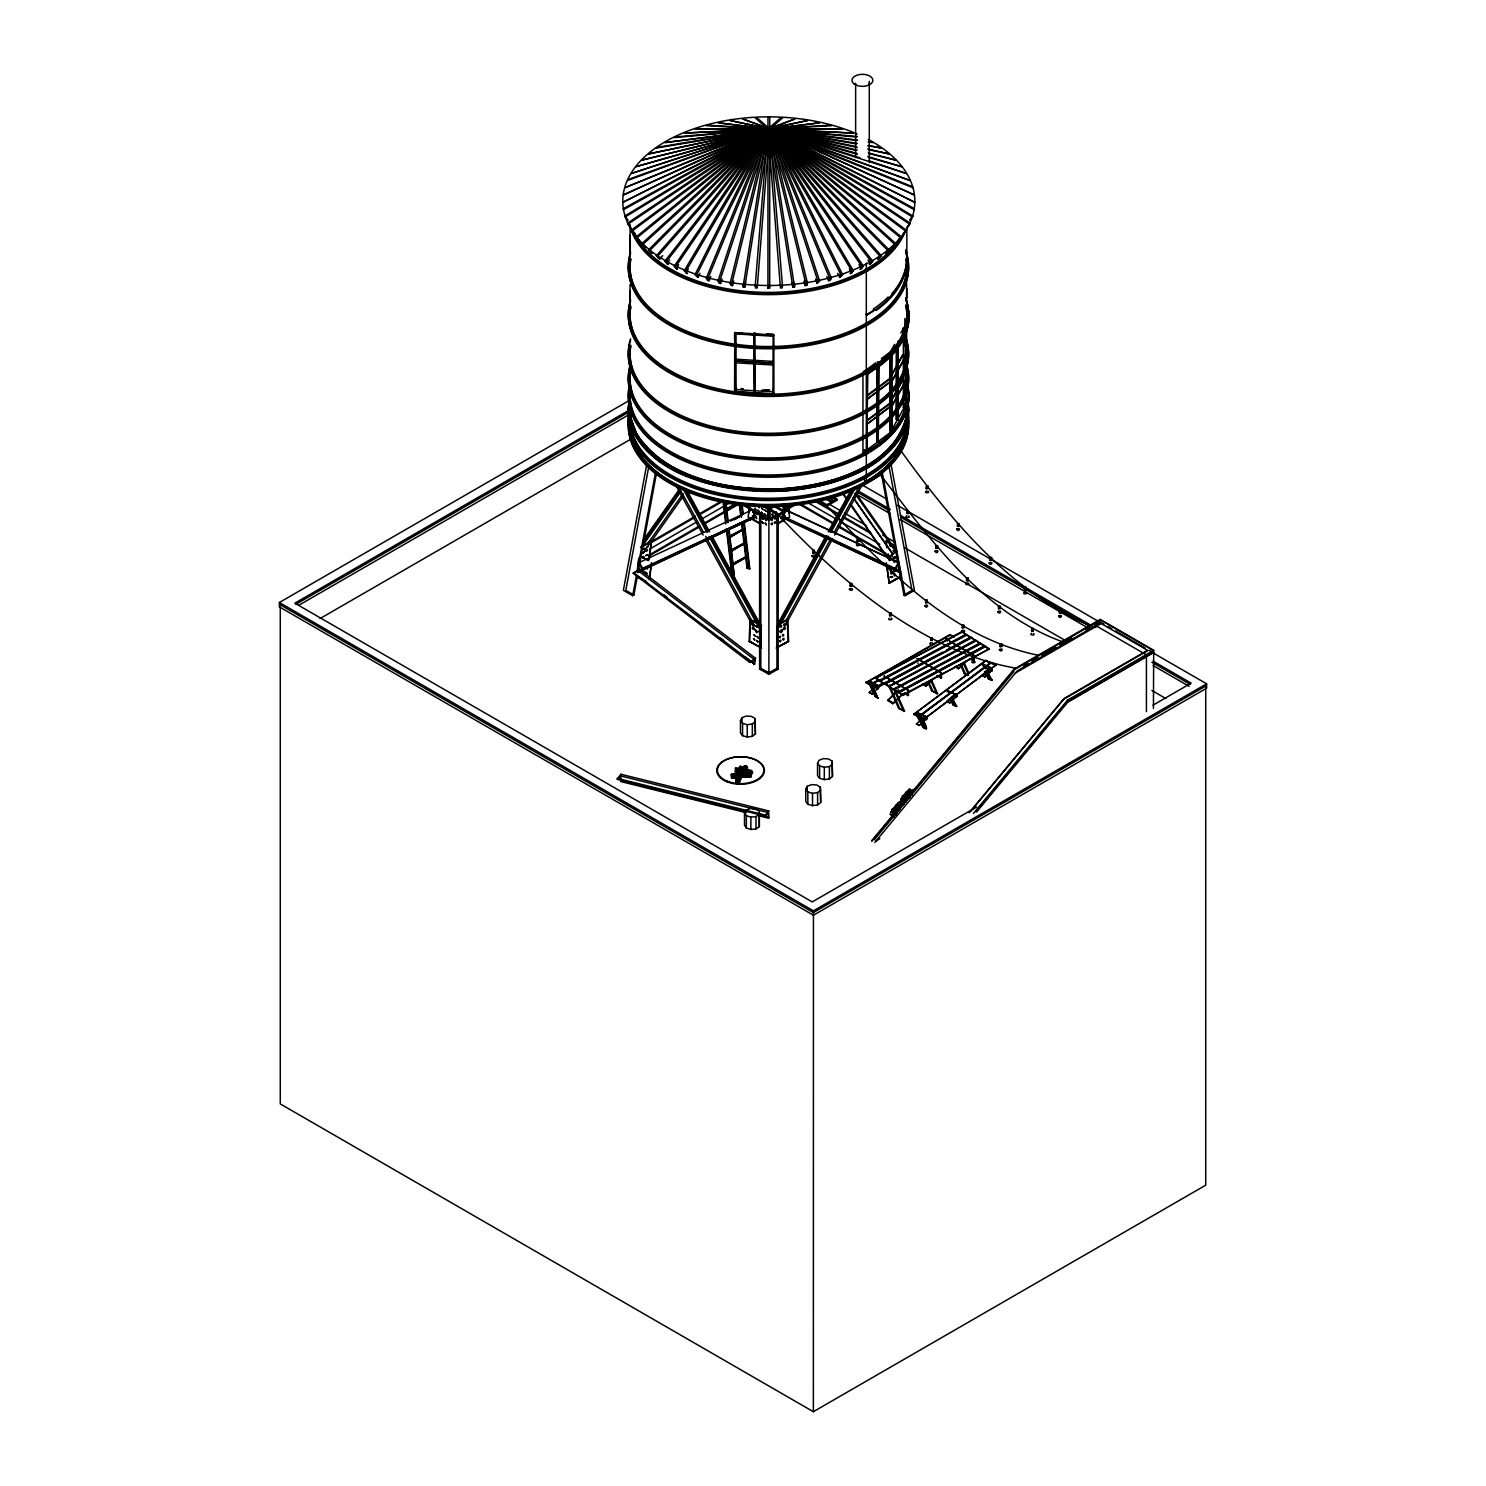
<?xml version="1.0" encoding="UTF-8"?>
<svg xmlns="http://www.w3.org/2000/svg" width="1486" height="1486" viewBox="0 0 1486 1486"><rect width="100%" height="100%" fill="white"/><g stroke="black" fill="none" stroke-linecap="round" stroke-linejoin="round"><path stroke-width="1.5" d="M760.498 515.345L759.922 523.834L760.498 513.283M778.181 516.014L778.162 668.979L768.894 674.347L759.606 668.979L760.813 668.273L760.813 515.308M767.705 509.234L770.082 509.234L770.082 519.524L768.894 520.063L767.705 519.524L767.705 509.234L773.686 505.779M767.946 288.284L767.965 117.543L769.729 117.543L769.692 288.284L767.946 288.284L767.946 286.185L769.692 286.185M768.894 674.347L768.894 509.772L774.875 506.317M776.714 648.305L776.732 625.866L787.784 619.476L788.639 641.413L776.138 648.045M760.813 512.986L759.606 513.692L759.606 668.979L768.894 672.935L776.955 668.291L776.955 515.308M788.75 512.856L788.23 506.986L789.66 517.017L777.865 523.834L777.289 515.345M777.865 523.834L777.289 513.302M866.319 372.057L867.545 372.763L866.932 451.205L867.545 371.5L866.319 370.794M630.027 256.669L630.175 225.055M750.727 773.296L751.154 776.695L731.558 778.014L731.353 774.28L746.474 772.943M761.631 648.045L749.148 641.413L750.003 619.476L759.773 624.547M750.56 619.216L749.706 641.153A528.459 270.935 5 0 0 758.547 646.373M826.829 276.47L828.594 280.743L830.191 280.315L831.343 278.068L769.618 128.799L742.61 118.899L769.711 128.929L819.603 280.928L817.003 283.454L817.95 281.281L768.002 129.189L755.241 117.896L756.987 117.803L769.729 128.966L782.435 285.832L782.193 287.912L780.429 288.005L767.946 129.059L819.622 122.799L664.948 142.582L768.225 129.356L769.525 132.57L769.729 129.059L782.453 117.896L780.707 117.821L767.965 128.966L695.039 274.631L697.937 277.436L699.98 273.331M903.339 332.753L903.358 327.7L905.234 327.737L905.215 407.666L903.339 407.628L903.358 336.783M905.234 327.737L903.339 328.202M903.339 407.628L905.215 407.666M812.712 552.922L814.272 552.941L812.712 552.922L812.749 550.377L814.309 550.396L814.272 552.941M812.749 550.377L814.309 550.396M850.159 586.097L851.719 586.134L850.159 586.097L850.196 583.552L851.757 583.589L851.719 586.134M850.196 583.552L851.757 583.589M857.255 539.084L858.834 539.102L857.255 539.084L857.218 541.628L858.834 540.755L857.218 541.628M890.616 571.107L892.12 572.036L890.616 571.107C893.495 576.568 889.482 569.751 892.12 573.67L890.56 573.652M889.612 613.124L891.173 613.161L889.612 613.124L889.575 615.668L891.136 615.706L891.173 613.161M889.575 615.668L891.173 614.795M906.831 513.413L908.392 513.45L906.831 513.413L906.869 510.868L908.429 510.905L908.392 513.45M906.869 510.868L908.429 510.905M926.335 486.145L927.896 486.182L926.335 486.145L926.298 488.708L927.896 487.835L926.298 488.708M925.648 600.288L927.208 600.325L925.648 600.288L925.611 602.852L927.208 601.96L925.611 602.852M930.663 640.355L932.224 640.392L930.663 640.355L930.7 637.81L932.279 637.828L932.224 640.392M930.7 637.81L932.279 637.828M935.976 545.789L937.536 545.826L935.976 545.789L935.939 548.353L937.536 547.48L935.939 548.353M957.467 526.248L959.027 526.267L957.467 526.248L957.504 523.704L959.083 523.722L959.027 526.267M957.504 523.704L959.083 523.722M962.315 627.854L963.931 626.962L962.315 627.854L962.371 625.29L963.931 625.327L963.875 627.872M962.371 625.29L963.931 625.327M966.532 580.599L968.092 580.617L966.532 580.599L966.569 578.035L968.148 578.073L968.092 580.617M966.569 578.035L968.148 578.073M972.68 658.762L974.24 658.8L972.68 658.762L972.736 656.218L974.296 656.236L974.24 658.8M972.736 656.218L974.296 656.236M989.973 560.111L991.533 560.129L989.973 560.111L990.01 557.547L991.571 557.584L991.533 560.129M990.01 557.547L991.571 557.584M998.592 608.796L998.629 606.251L1000.189 606.269L1000.189 607.923L998.592 608.796L998.629 606.251M1000.152 608.814L1000.189 606.269M1000.245 644.144L1001.805 644.181L1000.245 644.144L1000.208 646.689L1001.805 645.816L1000.208 646.689M1024.486 589.868L1026.102 588.995L1024.486 589.868L1024.541 587.323L1026.102 587.341L1026.046 589.886M1024.541 587.323L1026.102 587.341M1031.674 629.302L1033.29 628.429L1033.253 630.974L1031.674 630.937L1031.674 629.302L1033.29 628.429M1031.674 630.937L1031.73 628.392M1059.481 613.161L1061.041 613.198L1059.481 613.161L1059.518 610.616L1061.078 610.635L1061.041 613.198M1059.518 610.616L1061.078 610.635M735.533 769.469L735.217 771.94L750.616 774.559L752.566 772.479L751.544 770.51L735.421 768.243L735.533 769.469L750.727 772.126L751.544 770.51M750.876 772.906L751.154 776.695L731.651 777.252L731.353 774.28M741.848 767.24L742.851 769.414L746.046 770.25L747.699 767.983L746.362 765.996L741.848 767.24L744.672 768.188L746.362 765.996L743.446 766.479L745.693 767.129M894.609 809.238L897.005 805.858M896.652 810.762L895.742 810.353M901.185 806.657L896.968 804.632L895.259 806.006L895.519 807.975L898.863 804.502M900.609 805.858L903.005 802.477M911.345 793.654L907.129 791.629L905.42 793.004L905.68 794.973L909.023 791.499M722.085 279.052L720.636 283.454L718.983 283.102L718.035 280.928L768.002 128.836L795.066 118.899L769.711 129.096L757.21 288.005L755.464 287.912L755.222 285.832L767.946 128.966L807.492 120.533L768.002 128.873L706.296 278.068L707.466 280.315L709.045 280.743L710.81 276.47M759.922 523.834L748.127 517.017L749.557 506.967L749.037 512.856M628.299 410.489L629.061 400.886M641.413 440.971A138.421 79.91 0 0 1 636.547 433.485L630.77 417.492L630.398 405.102M630.584 404.303L630.77 418.736L636.547 434.729A138.421 79.91 0 0 0 641.413 442.234M906.813 407.183A138.421 79.91 0 0 1 906.85 409.244C907.073 436.81 884.634 457.688 861.861 469.465M908.578 409.226C902.949 468.22 832.16 487.445 782.918 490.974C726.988 492.869 636.528 478.845 628.299 409.226M769.395 132.588L769.711 129.096L768.002 128.836L767.166 132.124L768.764 128.52L622.783 202.356L768.838 129.505L914.893 202.375L768.838 128.502L623.247 208.69L623.414 209.712L768.912 129.505L910.138 180.53L768.615 128.52L631.271 230.219L634.466 234.305L631.271 230.219M769.451 131.065L769.692 128.966L730.202 120.533L769.674 128.836L770.528 132.124L768.838 128.502L914.41 195.019L768.596 128.52L627.519 223.197L630.64 227.432L627.519 223.197M803.963 281.114L805.059 285.591L806.768 285.331L807.474 283.194L769.674 128.873L707.912 125.214L706.314 125.641L768.039 129.226L769.172 132.607L769.692 129.152L767.965 128.873L730.165 283.176L730.889 285.331L732.579 285.591L733.675 281.114M649.178 579.206L651.202 564.68M649.735 578.946L651.5 562.618M648.602 560.556L651.5 540.811L649.475 558.773M805.059 285.591L805.784 283.454L767.965 129.152L718.072 122.799L769.674 128.836L770.417 132.198L768.912 128.502L914.41 208.709L914.261 209.73L768.764 129.523L624.844 187.719L768.986 128.502L770.788 131.139L769.061 128.52L627.984 179.546L627.519 180.512L769.209 128.539L906.386 230.237L903.191 234.324L906.386 230.237M633.24 573.355L638.051 570.587L754.516 659.673L749.706 662.44L633.24 573.355L639.036 569.194L755.501 658.279L754.591 664.205L633.37 572.463M749.706 662.44L755.501 658.279M753.736 664.706L754.516 659.673M894.331 816.891L890.337 814.365L890.95 811.858L896.095 814.124M904.491 803.889L900.497 801.363L901.11 798.855L906.256 801.121M745.545 282.581L744.802 287.114L743.074 286.928L767.965 128.929L769.711 129.096L769.729 132.514L768.281 129.393L656.385 148.043L657.518 147.263L769.414 128.613L881.272 255.685L878.04 259.121L881.272 255.685M743.074 286.928L743.799 282.414M744.802 287.114L769.692 129.096L719.688 281.281L720.636 283.454M773.277 361.432L772.924 365.017L735.811 362.807L736.164 360.857L773.277 363.086L773.277 361.432L736.164 359.222L735.811 361.154L772.924 363.383M754.999 332.66L754.814 391.45L754.126 332.604M742.851 769.414L745.136 768.986L744.839 766.033M646.893 463.651L623.377 590.351L632.683 595.7L633.89 594.994L637.253 576.902M648.472 468.164L625.81 590.351L633.89 594.994M632.683 595.7L636.454 575.342M637.29 570.81L655.753 471.266M637.513 571.98C637.773 545.603 644.107 560.816 646.651 559.052M638.516 570.122L656.552 472.827M740.381 766.237L737.576 780.819L739.174 783.233C748.442 763.191 735.96 759.197 735.849 782.453L739.174 783.233M897.563 811.337L894.238 809.238L894.368 807.604L892.306 808.997L892.102 811.003L896.374 813.492M904.528 794.601L903.915 797.852L902.262 798.001L902.466 795.994L904.528 794.601L909.451 797.852M781.859 513.506L780.8 514.713L780.652 513.246M783.624 511.778L784.497 512.707M785.37 515.716L784.311 516.905L784.162 515.438M771.513 510.46L771.81 511.574L772.887 510.367M903.952 799.784L904.863 797.685M913.426 791.444L913.166 789.475L911.475 791.128M769.209 131.028L769.692 128.929L695.058 129.078L769.637 128.799L770.305 132.273M792.837 287.114L767.965 129.096L769.711 128.929L794.564 286.928L792.837 287.114L792.112 282.581M872.728 261.127L869.533 264.415L872.728 261.127L769.451 128.65L684.34 133.071L768.132 129.301L768.819 132.626L769.637 129.226L831.361 125.66L829.782 125.233L768.039 128.799L767.278 132.198L768.671 128.502L624.844 215.99L627.854 220.392L627.538 219.389M737.818 783.494L741.217 768.819L742.573 768.541L738.486 782.639L742.833 767.928M736.554 783.326L739.062 772.72M735.849 782.453L739.879 766.144M892.863 813.492L892.176 811.988L895.501 814.087M903.042 800.49L902.355 798.985L905.661 801.084M732.579 285.591L731.874 283.436L769.674 129.133L769.042 132.626L768.076 129.263L674.291 137.585L675.628 136.935L769.507 128.688L863.385 266.143L860.264 269.245L863.385 266.143M737.855 781.673L741.551 766.943L737.576 780.819L736.239 781.004M906.85 409.226A138.347 79.873 0 0 1 906.107 417.492C891.563 469.149 829.671 484.975 782.732 488.708C730.982 490.454 667.14 480.628 636.547 433.466M907.426 398.805A140.111 80.894 0 0 1 907.835 417.585C902.522 443.478 879.861 461.199 857.125 471.842L867.545 466.437L867.545 467.7L858.239 472.622L836.451 481.241A140.167 80.931 0 0 1 712.741 484.77A140.111 80.894 0 0 1 700.5 481.223L678.656 472.622L660.843 462.332A140.167 80.931 0 0 1 645.853 449.775A140.111 80.894 0 0 1 634.968 435.045M768.689 132.626L769.599 129.263L842.636 129.096L768.076 128.762L767.389 132.291L768.522 128.52L636.082 237.036L636.825 237.946L769.209 129.468L855.825 150.457M750.226 773.816L735.459 770.937L750.616 774.559L750.727 772.126L735.421 768.243L751.229 770.788M903.209 804.353L899.922 802.273L897.915 802.737L896.912 804.873L900.535 806.879M913.37 791.351L909.172 789.215L907.073 791.871L912.534 794.861M905.847 797.592L906.85 795.456M909.803 220.411L912.831 216.009L768.986 128.52L766.274 131.92L769.339 128.595L901.575 237.054L900.832 237.964L768.466 129.468L636.101 166.673L769.209 128.539L895.761 243.593L892.492 247.345L895.761 243.593M768.671 129.523L768.986 128.502L623.247 195.019L768.764 129.505L912.515 217.012M902.058 800.657L901.63 803.127L903.469 802.57M767.055 131.362L768.002 129.189L768.466 132.607L769.562 129.301L853.335 133.09L768.132 128.725L674.272 266.124L677.375 269.245L674.272 266.124M918.218 663.035L917.791 663.239M768.968 131.028L769.674 128.873L767.946 129.059M909.618 791.741L910.082 789.27M709.045 280.743L707.893 278.495L769.618 129.226L768.058 128.762L767.519 132.347L769.284 129.449L768.466 128.539L766.832 131.251L768.689 128.52L912.515 186.734L912.831 187.719L768.986 129.523L625.142 216.993M736.684 388.793L734.567 391.58L735.83 388.663M734.567 392.304L734.79 332.641A138.439 79.965 0 0 0 773.853 335L773.89 394.644L734.567 392.304L736.462 387.939M857.329 143.473L768.281 128.632L766.813 131.548L768.281 128.632L857.738 140.111M910.138 223.197L907.036 227.451L910.138 223.197L769.061 128.52L631.29 173.49L769.135 128.52L888.981 249.815L885.712 253.419L886.715 252.583M766.832 131.66L768.336 128.595L856.382 146.612M894.182 562.6L893.773 561.151M697.937 277.436L696.562 275.133L769.581 129.263L856.53 136.991M740.474 720.599L741.96 717.701L746.306 716.029L751.489 716.382L755.092 718.555L755.408 733.898L752.325 736.332L747.254 737.037L742.573 735.7L740.474 732.932L740.474 720.599L742.573 723.348L747.254 724.704L752.325 723.979L755.408 721.564M817.541 763.191L819.009 760.293L823.355 758.622L828.538 758.956L832.141 761.148L832.476 776.491L829.374 778.924L824.303 779.63L819.622 778.293L817.541 775.525L817.541 763.191L819.622 765.94L824.303 767.278L829.374 766.572L832.476 764.157M805.765 789.196L807.232 786.298L811.579 784.627L816.761 784.961L820.365 787.153L820.699 802.496L817.597 804.929L812.526 805.635L807.845 804.298L805.765 801.53L805.765 789.196L807.845 791.945L812.526 793.301L817.597 792.577L820.699 790.162M828.594 280.743L831.343 278.068M908.8 796.607L905.476 794.49L904.807 795.79L908.67 798.075M896.002 568.804L899.197 562.822L786.261 510.255L783.048 516.255L896.002 568.804L900.535 571.46L899.977 572.519L782.063 516.905L781.172 518.725L785.444 509.791M781.673 516.831L900.535 571.46M894.628 569.398L898.398 562.34L899.197 562.822M758.436 505.927L759.346 507.729L759.216 506.002M778.07 623.47L825.975 535.944M828.204 531.858L851.589 489.117M778.627 623.879L826.532 536.353M829.875 530.242L852.165 489.526M777.68 627.631L827.813 536.037M830.042 531.951L854.543 487.167M828.705 536.446L777.457 630.083L781.227 632.776L832.476 539.158M830.934 532.378L855.434 487.594M785.332 621.78L831.008 538.322M834.352 532.211L858.852 487.427M834.705 535.071L862.549 484.195M894.591 344.325L890.43 351.866L881.272 358.683M900.832 332.994L903.971 327.347M902.708 354.745L889.52 378.633L867.49 395.053M902.708 355.47L889.52 379.339L867.49 395.759M906.163 355.043L892.64 379.562L866.542 399.734L892.64 380.286L906.163 355.767L905.606 333.105M902.708 379.543L889.52 403.412L867.527 419.814M902.708 380.267L889.52 404.136L867.527 420.538M906.163 379.84L892.64 404.359L866.598 424.494L892.64 405.084L906.163 380.546L905.606 357.142M644.274 246.453L645.165 247.345L641.896 243.574L768.392 128.558L769.284 129.449L767.556 132.365L767.983 128.929L769.637 129.226M684.322 270.638L687.349 273.591L684.322 270.638L768.095 128.706L857.478 136.545M685.77 271.232L769.544 129.301L856.679 140.538M685.9 273.015L688.259 269.022M837.658 273.331L839.72 277.455L842.618 274.65L769.581 128.762M842.618 274.65L839.72 277.455M866.617 314.995L866.821 314.791A2.582 1.505 -61.4 0 0 867.397 314.53A3.232 1.876 -61.7 0 1 866.858 314.865L866.821 314.883A2.359 1.375 -61.3 0 0 867.397 314.549M898.138 340.907L898.138 420.036L896.374 419.684L896.374 349.581M896.374 419.684L896.671 349.117M744.505 812.823L746.251 809.981L750.746 808.458L755.891 808.96L759.29 811.245L759.327 826.606L756.002 828.928L750.876 829.467L746.343 827.981L744.505 825.157L744.505 812.823L746.343 815.647L746.343 827.981M853.317 270.656L850.308 273.61L853.317 270.656L769.544 128.725L648.695 153.912L769.339 128.595L770.862 131.437L769.135 128.52L770.12 132.365L769.692 128.873L766.386 131.808L769.061 128.52M894.702 810.687L894.293 813.696M907.426 794.806L905.717 796.199M675.61 266.774L769.507 129.338L856.177 143.863M676.037 268.594L678.638 264.768M642.584 541.257L678.47 490.51M643.159 541.647L680.365 489.043M642.584 544.025L679.808 491.42M642.063 546.476L680.607 491.977M647.116 544.433L683.003 493.705M643.178 552.922L683.04 496.547M766.925 131.047L768.764 128.52L771.494 132.031L768.318 128.595L648.676 249.815L651.945 253.4L648.676 249.815M889.873 352.814L891.934 352.776L891.581 379.487L889.873 379.06L889.873 352.814L891.934 352.776M889.873 379.06L890.207 352.349M889.873 430.884L890.207 404.118L889.873 430.884L891.934 430.847L891.934 404.545L889.873 403.858L890.207 379.32L891.934 379.747L891.934 403.82L891.934 379.747M889.873 403.858L890.207 379.32M891.581 431.311L891.934 404.545M664.929 261.127L668.106 264.397L664.929 261.127L768.206 128.65L771.271 131.79L768.671 128.502L766.089 132.18L769.395 128.632L770.807 131.752L768.262 128.613L656.366 255.666L659.617 259.103L662.682 255.629M768.912 128.52L766.163 132.05L768.262 129.412L887.959 250.651L888.981 249.815M666.174 261.852L769.451 129.356L768.151 128.688L766.999 131.957L768.225 128.65L857.162 150.105M666.861 263.672L669.703 260.05M910.119 219.408L912.831 216.009M899.086 240.045L898.343 240.973L901.575 237.054M880.158 256.465L768.262 129.412L641.915 160.135L769.284 128.558L770.844 131.641L769.284 128.558L766.553 131.678L769.507 128.688L770.751 131.845M894.888 244.466L768.392 129.449L769.284 128.558L766.887 131.455L769.562 128.706L770.695 131.938M769.209 128.558L766.702 131.567L768.058 129.263L862.029 266.793M871.669 840.705L1014.158 669.109L1100.197 619.439L1153.693 650.329L1153.433 708.395M871.929 841.206L1014.399 669.61L1100.439 619.941L1153.433 650.534M874.362 839.646L1013.898 671.598M874.771 842.488L1017.241 670.892L1100.216 622.987L1147.526 650.311L1064.552 698.216L970.544 811.43M969.243 812.731L1063.344 699.404L1147.712 650.682M973.404 813.418L1067.654 699.999M975.838 811.858L1066.892 702.191L1152.932 652.521L1149.012 650.255M976.581 811.913L1067.654 702.246L1153.693 652.558M892.194 577.348C885.396 576.865 896.838 575.844 891.024 577.441M659.617 259.103L657.499 256.446L769.395 129.393L771.494 132.05L768.838 128.502M617.266 779.351L620.405 775.878L768.225 812.545L765.086 816.018L617.266 779.351L620.907 774.243L768.726 810.929L768.559 818.192L759.606 815.963M620.907 774.243L620.739 781.525L746.176 812.638M765.086 816.018L768.726 810.929M898.491 806.359L901.018 805.505M649.679 250.632L769.339 129.412L857.385 147.448M887.811 299.132L892.603 294.005A138.421 79.891 -0.2 0 0 906.144 250.447A138.402 79.297 -0.9 0 1 891.804 293.782M902.002 694.872L892.789 703.695L887.699 700.5L897.86 690.358M887.699 700.5L893.588 694.984M895.296 693.293L898.677 689.913M892.789 703.695L902.856 693.646M922.379 684.024L925.778 686.142L932.484 679.455M925.778 686.142L928.267 684.043M929.939 682.371L934.973 677.337M954.996 666.675L958.377 668.793L966.773 660.416M958.377 668.793L965.919 661.66M869.217 692.495L872.338 693.851L869.217 692.495L875.031 686.941M875.514 686.291L876.833 685.157L878.579 687.702L871.929 694.073M983.825 673.585L981.782 675.517L984.846 676.892L986.202 675.666M990.233 671.858L991.236 670.91M916.472 724.016L924.942 716.066L926.911 718.462L919.518 725.391L916.472 724.016L919.518 725.391M949.573 698.81L946.526 701.689L949.944 702.804L946.879 701.429M949.925 698.55L950.947 697.584M951.616 696.878L952.619 695.931M953.64 694.965L955.015 693.739L956.984 696.135L949.591 703.064M984.178 673.325L985.199 672.378M985.85 671.672L986.871 670.706M987.224 670.446L988.246 669.48M988.896 668.793L990.27 667.567L992.239 669.963L984.846 676.892M856.753 544.155C854.84 547.517 863.05 544.73 857.979 543.876M889.111 618.213C886.919 620.981 894.776 619.681 891.006 617.99M735.217 771.94L736.963 771.253M874.715 461.7L889.464 449.274L895.464 442.234A138.421 79.91 0 0 0 906.126 418.736A138.347 79.873 0 0 0 906.85 410.489A138.421 79.91 0 0 0 906.664 406.365M875.774 362.788L862.957 372.336L862.957 452.877L890.43 432.407L903.971 407.87L903.86 403.375M913.649 714.432L985.794 660.23L990.698 663.072L985.794 660.88L913.649 714.432L918.552 716.642L991.236 662.663L996.14 664.874L923.976 719.075L919.072 716.233M985.59 668.403L983.769 665.078L985.237 668.663M917.103 714.153C918.998 711.144 932.539 734.363 923.178 727.453L917.141 716.308M949.424 692.922L948.514 691.25L949.071 693.182M990.698 662.422L918.552 716.642M919.072 716.865L991.236 662.663M924.942 716.066L926.911 718.462M955.015 693.739L956.984 696.135M990.27 667.567L992.239 669.963M996.14 664.874L923.976 719.075M913.649 713.8L926.354 719.558L926.707 716.772L916.862 712.351M956.427 694.705L946.563 690.284L956.427 694.705L956.427 697.25L956.78 694.445M987.744 669.294L991.682 671.059L992.035 668.273L982.19 663.852M926.354 719.558L926.707 716.772M991.682 671.059L992.035 668.273M953.232 705.126L956.65 706.24L953.232 705.126L950.223 699.553M923.178 727.453L926.577 728.549M988.487 678.953L991.905 680.049L988.487 678.953L984.475 671.523M631.884 231.166L769.135 129.486L857.459 154.284M877.279 361.785L878.765 362.454L878.226 441.936L876.74 441.286L876.74 366.708M876.74 441.286L877.279 366.318M878.226 441.936L878.765 362.454M850.568 504.999L887.551 557.77L851.144 504.608M857.069 494.819L896.69 551.362L892.677 554.204L853.057 497.68M886.715 547.758L886.325 540.774L895.519 546.086M746.343 815.647L750.876 817.133L756.002 816.576L759.327 814.254M887.551 557.77L892.919 554.055L853.28 497.513M896.69 551.362L895.872 551.919L854.933 493.501M874.715 309.831L868.456 313.88L874.715 309.887L871.632 311.911M892.102 811.003L893.755 810.854M627.984 224.163L769.061 129.486L767.092 132.068L768.132 128.725L771.383 131.92L768.596 128.52M870.573 464.431L890.987 448.493A140.167 80.931 0 0 0 901.983 433.782A140.111 80.894 0 0 0 905.606 425.813A140.167 80.931 0 0 0 907.835 417.585M867.991 373.673L878.653 366.076A139.108 80.318 0 0 0 908.986 314.4L907.742 304.927L908.986 315.125A139.108 80.318 0 0 1 878.653 366.782L867.991 373.673L864.109 371.686M864.109 450.481L867.991 452.468L878.653 444.871A139.108 80.318 0 0 0 908.986 393.196M867.991 452.468L878.653 445.577A139.108 80.318 0 0 0 908.986 393.92L907.742 383.741L903.599 383.908M641.413 440.971C659.041 463.483 686.458 475.539 713.466 482.579A138.421 79.91 0 0 0 740.084 487.464A138.439 79.928 0 0 0 754.145 488.708A138.477 79.947 0 0 0 768.448 489.135A138.421 79.91 0 0 0 796.793 487.464A138.477 79.947 0 0 0 823.411 482.579C850.438 475.539 877.855 463.483 895.464 440.971A138.421 79.91 0 0 0 906.126 417.492M869.793 313.082L868.456 313.862M871.855 463.836L866.319 466.994L867.545 467.7L876.034 462.332L890.987 449.756A140.167 80.931 0 0 0 901.983 435.045A140.111 80.894 0 0 0 905.606 427.058A140.167 80.931 0 0 0 907.835 418.848A140.111 80.894 0 0 0 907.426 400.068M638.609 562.804L639.407 562.321L643.178 569.379L756.207 516.812L756.615 518.725L752.343 509.772L638.609 562.804L641.803 568.785L754.739 516.236L752.343 509.772M756.114 516.831L637.828 572.5L637.271 571.441L641.803 568.785M637.828 572.5L643.178 569.379M637.271 571.441L754.739 516.236M1152.412 652.521L1206.632 683.82L1206.632 688.204L813.436 915.209L279.368 606.882L279.368 602.499L628.429 400.979M629.655 409.876L294.841 603.186L812.248 901.909L976.655 806.991M295.937 604.245L629.488 411.678M298.835 605.248L629.655 414.26M320.047 618.566L631.494 438.76M640.447 547.182L651.5 540.811M641.005 547.572L695.392 516.162M699.386 513.84L721.397 501.135M651.388 542.557L695.392 517.147M699.386 514.825L723.403 500.968M650.181 548.798L697.045 521.735M700.203 519.914L730.202 502.584M736.815 504.274L725.354 510.255L736.072 503.197M725.261 509.438L736.722 503.457M643.104 558.049L643.81 556.303L642.676 557.974M725.354 510.255L736.164 504.014M648.193 555.504L698.197 526.62M704.197 523.165L736.202 504.683M649.048 555.987L699.052 527.121M705.051 523.648L739.062 504.014M730.518 521.084L741.978 515.122L734.214 519.821M734.771 519.283L741.978 515.122M728.567 536.91L743.632 528.849L729.31 537.988L728.567 536.91L743.632 528.849M728.66 537.709L743.724 529.648M775.729 511.853L775.32 513.766L776.212 511.964M785.147 509.345L788.806 507.228M767.705 519.524L778.181 513.692M785.592 509.196L793.543 504.608M783.178 505.351L783.178 511.723L768.894 520.063L741.068 503.995M796.719 503.995L784.274 511.091L776.305 506.503M784.664 506.28L788.639 508.565L788.639 509.828L778.813 515.493L762.894 506.299M730.22 550.637L745.285 542.576L730.963 551.715L730.22 550.637L745.285 542.576M777.289 523.574L787.134 517.908M730.313 551.436L745.378 543.393M819.009 500.188L826.978 504.776L831.343 502.268L831.343 498.014M826.457 498.181L832.42 501.636L836.804 499.11L836.804 500.355L826.978 506.039L817.021 500.299M877.706 475.483L880.622 473.811L880.622 475.056C931.202 540.625 984.531 615.204 1066.205 643.048M880.622 475.056L870.796 480.74L870.796 479.476M731.874 564.364L746.938 556.303L732.617 565.442L731.874 564.364L746.938 556.303M731.966 565.182L747.031 557.12M741.774 524.614L747.012 568.079L749.836 568.729L744.337 522.979M747.012 568.079L749.836 568.729M777.995 624.547L787.784 619.476M891.266 559.182L897.358 556.247L901.148 576.494L889.222 583.385L886.306 562.637M890.003 560.501L897.358 556.247M778.125 646.893L788.639 641.413M881.254 472.845L903.915 595.032L911.995 590.369L888.907 465.935M903.915 595.032L905.141 595.719L914.429 590.369L890.931 463.669M1023.91 665.821L1027.903 663.499M1031.897 661.196L1037.915 657.722M1041.909 655.419L1055.914 647.339M1059.908 645.017L1071.926 638.088M1085.932 630.008L1089.925 627.686M1095.925 624.231L1099.937 621.91L1103.857 624.176M1015.495 673.009L1101.535 623.321M1067.394 700.222L1153.693 650.329M876.053 840.927L879.842 838.736M1153.08 705.126L1191.159 683.133L1153.062 661.14M813.362 1411.7L1205.722 1185.178L1205.722 686.049L813.362 912.571L280.278 604.802L280.278 1103.931L813.362 1411.7L813.436 910.825L1206.632 683.82M880.325 679.585L870.332 685.232L865.985 682.668L949.925 634.541L954.272 637.104M865.985 682.668L949.925 635.191L952.823 636.881M869.644 683.393L869.644 680.848L878.375 685.993L878.375 688.538L870.982 684.656M870.982 682.185L877.78 697.993L870.982 682.185L869.7 682.668M865.985 682.037L870.332 684.6L878.319 680.068M885.136 682.408C877.483 691.807 860.45 685.678 880.789 679.864M876.833 685.157L878.579 687.702M875.143 687.424L883.13 682.91M869.236 681.071L878.375 685.993M868.827 682.91L875.068 696.395L878.189 697.77M743.762 768.689L744.672 768.188L741.774 768.281L744.857 769.822M946.656 650.627L970.767 637.16L966.569 634.522L879.675 680.867L875.477 678.229L961.906 631.606L966.123 634.875L961.906 631.606M875.477 678.229L961.906 632.237M875.477 677.579L879.675 680.216L966.123 634.243M942.626 652.763L884.337 683.783L880.121 681.145L966.569 635.172L970.767 637.81M884.337 683.133L942.626 652.131M946.656 649.995L970.767 637.16M975.875 640.355L980.091 643.642L975.875 640.355L889 686.699L884.783 684.062L971.231 637.438L975.429 640.726L971.231 637.438M884.783 684.062L971.231 638.088M884.783 683.411L889 686.049L975.429 640.076M898.306 692.532L894.108 689.263L898.306 692.532L984.754 645.908L980.537 643.271L893.662 689.615L889.445 686.346L975.875 641.005M893.662 688.984L980.091 642.992M894.108 689.894L980.537 643.921L984.754 646.559M898.306 691.9L984.754 645.908M898.751 692.179L985.199 646.187L989.397 648.825L902.968 695.448L898.751 692.179L902.968 695.448M898.751 692.81L985.199 646.837L989.397 649.475M908.485 690.414L884.151 676.13L908.485 690.414L908.485 695.355L903.748 693.33M941.474 672.879L917.141 658.577L941.474 672.879L941.474 677.802L936.719 675.796M974.092 655.53L949.758 641.228L974.092 655.53L974.092 660.453M902.968 694.816L989.397 648.825M898.64 708.302L904.547 711.07L898.64 708.302L888.572 685.64M931.611 690.767L937.536 693.516L931.611 690.767L928.267 683.207M960.885 665.858L964.228 673.418L968.445 675.108M852.128 474.145L858.239 471.359C813.251 492.516 760.721 495.191 712.778 483.489A140.204 80.95 0 0 1 700.445 479.978L689.04 475.891L707.262 482.17L726.45 486.646M750.003 619.476L761.612 625.606M749.148 641.413L759.643 646.893M846.871 476.337L853.168 473.681M926.391 491.03C922.49 493.352 931.685 493.278 927.728 491.012M906.924 515.735C903.209 517.462 911.029 518.707 908.838 515.958M966.643 582.902C962.724 585.243 971.937 585.168 967.962 582.902M1024.597 592.19C1020.696 594.511 1029.891 594.437 1025.916 592.171M930.775 642.676C926.855 645.017 936.069 644.943 932.093 642.676M962.426 630.157C958.526 632.497 967.72 632.423 963.745 630.157M1031.786 633.259C1028.071 634.986 1035.891 636.231 1033.699 633.482M972.791 661.084C968.891 663.425 978.085 663.35 974.11 661.084M739.731 488.43C776.045 492.535 813.641 489.173 847.856 475.891L823.411 483.823A138.421 79.91 0 0 1 768.448 490.417A138.477 79.947 0 0 1 740.084 488.708A138.421 79.91 0 0 1 713.466 483.842L700.445 479.978M982.432 665.654L983.769 665.078M947.176 691.826L948.514 691.25M917.456 713.893L918.459 713.577M945.709 639.667L946.991 639.184L947.381 641.153M954.959 646.094L956.594 645.667M954.142 646.54L955.777 646.094M922.342 663.443L923.995 663.016M921.524 663.889L923.159 663.443M888.535 681.424L891.006 680.551M817.95 281.281L819.603 280.928M805.784 283.454L807.474 283.194M850.921 588.345C845.905 589.255 854.116 591.967 852.165 588.642M793.32 284.996L795.047 284.829M748.721 773.091L731.539 774.633L751.024 774.299L731.576 775.822M735.7 776.862L750.801 775.525M742.071 774.986L746.381 774.633M731.558 778.014L750.95 776.435M751.192 776.063L731.651 777.252L731.744 778.293M780.67 285.906L782.435 285.832M903.599 384.633L907.742 383.741M772.999 336.226L734.567 333.848L735.421 391.71M772.701 389.462L773.89 393.939L734.567 391.58M773.853 334.982L734.79 332.641M761.891 390.131A131.548 75.972 0 0 0 764.231 390.186L769.841 390.168M773.853 394.143L734.79 391.802M998.592 607.142L1000.152 607.18M998.629 607.885L1000.189 607.923M1031.73 630.045L1033.123 630.231M755.222 285.832L756.968 285.906M766.609 333.737L773.147 334.127L772.999 393.957M734.567 333.143L773.89 335.502M773.147 391.858L736.034 389.629L736.034 334.22M742.591 284.81L744.319 284.996M868.158 142.006L872.746 142.6L871.502 141.876M730.165 283.176L731.874 283.436M741.328 771.94L752.232 773.686M868.753 145.368L881.291 148.061L867.601 145.777M748.145 771.736L752.566 772.479M736.202 771.866L751.6 774.485M745.136 768.986L747.105 769.339M1039.476 655.512C951.393 638.088 885.897 568.878 826.978 506.039L826.978 504.776M867.657 148.934L888.981 153.912L868.678 149.752M896.671 419.201L898.436 419.554M718.035 280.928L719.688 281.281M868.27 152.798L895.779 160.154L869.143 153.69M890.207 378.596L891.934 379.023M889.873 379.784L891.581 380.212M890.207 403.393L891.934 403.82M889.873 404.582L891.581 405.009M890.207 430.42L891.934 430.847M617.21 778.348L765.03 815.015M621.297 780.893L744.486 811.449M757.934 814.792L769.116 817.579M706.296 278.068L707.893 278.495M856.716 153.374L768.466 128.558L766.813 131.344L768.466 128.558L860.041 157.887M867.75 156.476L901.593 166.692L868.493 157.386M741.217 768.819L739.192 767.798M868.753 160.674L906.386 173.509L769.135 129.486M695.039 274.631L696.562 275.133M744.04 769.544L746.046 770.25M701.281 480.368L683.709 473.681M695.522 478.418L678.656 471.359L684.767 474.145M745.34 766.182L747.458 766.999M765.179 516.069L759.606 513.692L768.894 519.06M991.236 663.313L996.14 665.505M981.837 664.112L991.682 668.533M984.159 667.27L992.035 670.799M982.135 675.257L985.199 676.632M916.509 712.611L926.354 717.032M918.831 715.769L926.707 719.298M877.279 440.878L878.765 441.546M901.148 576.494L888.647 583.125A528.459 270.916 -5 0 0 900.609 576.252L896.801 555.987M787.543 510.757L898.398 562.34M787.023 519.951L899.977 572.519M907.983 797.982L904.398 796.236L907.723 798.335M894.238 809.238L897.823 811.003M673.864 468.944L679.771 471.842C657.091 461.124 634.318 443.478 629.061 417.585A140.167 80.931 0 0 0 634.838 433.782M864.109 370.961L867.991 372.967M864.109 449.756L867.991 451.763M903.154 798.372L906.646 800.192M892.993 811.375L896.485 813.195M911.159 794.026L907.073 791.871L911.345 793.728M900.999 807.028L896.912 804.873L901.185 806.749M901.5 798.688L905.048 800.564M891.34 811.69L894.888 813.566M909.228 796.867L905.68 794.973L909.042 797.146M899.067 809.87L895.519 807.975L898.863 810.149M669.35 466.437L675.034 469.465M866.319 268.985L867.545 270.954L866.319 270.248M866.319 323.112L867.545 325.081L866.319 324.375M866.319 409.876L867.545 410.582M866.319 411.139L867.545 411.845M866.319 434.544L867.545 435.249M866.319 435.807L867.545 436.512M866.319 451.651L867.545 453.546L866.319 452.84M866.319 465.731L867.545 466.437M866.319 474.851L867.545 476.802L866.319 476.096M864.183 479.811L867.545 483.024L866.319 482.3L866.319 263.059M1107.794 626.442L1111.714 628.708M1115.633 630.974L1145.074 647.989M863.31 485.606L887.402 499.519M897.433 505.314L1098.21 621.222M1094.458 624.863L1146.43 654.88L1146.43 711.608M858.258 490.937L890.355 509.457M900.367 515.252L1090.891 625.253M856.53 491.717L888.684 510.274M900.739 517.239L1089.61 626.275M1151.891 662.236L1190.063 684.284M856.252 494.151L890.355 513.84M900.367 519.617L1086.879 627.296M1153.062 665.524L1189.172 686.365M832.829 496.807L836.804 499.11M830.823 496.918L836.804 500.355M825.38 498.813L831.343 502.268M828.408 503.717L840.463 510.682M844.475 513.004L866.579 525.765M882.647 535.053L894.702 542M904.751 547.814L1065.499 640.615M1151.891 690.488L1165.953 698.606M816.687 501.265L838.68 513.952M842.673 516.255L870.685 532.415M885.749 541.183L894.962 546.495M814.681 501.098L838.68 514.936M842.673 517.239L870.685 533.4M893.606 551.715L894.238 550.935L892.975 550.786M807.882 502.714L835.875 518.874M839.869 521.177L879.861 544.247M799.877 503.661L833.869 523.276M837.881 525.58L885.86 553.275M799.022 504.144L833.014 523.759M839.014 527.233L891.006 557.231M784.664 507.525L788.639 509.828M773.222 505.983L783.178 511.723M764.101 505.779L778.813 514.249L778.813 515.493C834.073 573.8 896.912 628.764 973.349 656.831A282.359 192.214 48.8 0 0 1016.034 668.217M744.245 504.608L770.082 519.524M750.653 517.89L760.498 523.574M640.447 556.228L647.803 560.482M643.197 579.651L636.658 576.475L646.596 582.215M776.955 668.291L778.162 668.979L768.894 672.935L760.813 668.273M279.368 602.499L813.436 910.825M783.048 516.255L787.58 518.893M906.423 794.843L910.379 797.165M909.172 789.215L912.534 791.202M900.497 801.363L903.915 803.369M899.011 802.217L902.374 804.205M890.337 814.365L893.755 816.371M949.145 639.909L945.245 638.088L948.737 640.132M871.39 684.414L878.375 688.538M870.796 685.51L875.143 688.074M875.068 696.395L877.78 697.993M894.646 808.793L898.51 811.077M910.101 790.311L913.463 792.317M903.302 805.319L899.922 802.273M904.658 794.936L908.15 797.128M894.498 807.938L897.99 810.13M969.336 658.428L973.256 660.899M955.814 666.23L959.213 668.366M964.228 673.418L967.627 675.536M937.555 675.35L941.474 677.802M923.196 683.579L926.595 685.715M904.565 692.885L908.485 695.355M880.121 681.145L884.337 683.783M889.445 686.978L893.662 689.615M888.517 700.055L893.606 703.25M902.466 795.994L907.575 799.189M902.262 798.001L906.534 800.49M892.306 808.997L897.395 812.192M898.64 809.61L895.315 807.511L898.919 810.297M907.463 790.533L912.367 793.691M901.11 798.855L906.126 802.068M897.303 803.536L900.572 805.653M890.95 811.858L895.947 815.071M905.197 794.063L910.212 797.332M895.018 807.084L898.38 809.238M906.088 791.964L911.141 795.233M895.928 804.966L899.29 807.139M902.113 797.128L907.073 800.378M891.953 810.13L896.912 813.381M666.304 464.431L647.413 449.274L636.547 434.729M894.368 807.604L897.637 809.777M905.42 793.004L910.342 796.273M895.259 806.006L900.182 809.276M909.692 224.182L768.596 129.505L770.268 132.291M908.039 792.038L911.457 794.341M897.878 805.04L901.296 807.344M656.366 255.666L657.499 256.446M905.773 231.184L768.522 129.486L770.38 132.217M663.61 594.623L667.251 597.391M720.023 637.754L723.663 640.54M745.489 657.239L754.591 664.205M905.476 794.49L909.079 797.295M641.896 243.574L642.769 244.466L769.265 129.449L767.835 132.495L767.965 128.966L768.689 131.009M641.413 442.234L654.397 455.775L670.576 466.994L660.843 461.069A140.167 80.931 0 0 1 645.853 448.512A140.111 80.894 0 0 1 634.968 433.782M636.082 237.036L639.314 240.955L638.571 240.045M768.392 129.449L769.989 132.421L769.711 128.929L769.878 132.477L768.336 129.412L871.483 261.852M867.954 260.05L870.777 263.691M900.906 450.76C945.022 511.927 994.431 572.407 1060.298 611.117A282.359 160.005 60.8 0 0 1095.832 627.463M843.212 493.296L847.169 498.943M842.636 493.705L846.611 499.352M859.001 264.787L861.62 268.594M894.943 558.049L894.813 556.748L895.984 557.882M893.067 559.312L892.046 558.513L891.953 559.479M771.123 131.678L769.544 129.301L768.002 132.533L767.965 129.003L768.652 132.626M851.887 271.232L768.095 129.301L769.339 132.588M849.379 269.022L851.738 273.034M784.961 511.333L784.274 506.856M687.331 491.142L709.602 531.858M712.946 537.969L759.717 623.47M686.755 491.55L707.912 530.223M711.255 536.335L759.142 623.879M684.377 489.191L707.763 531.951M711.107 538.062L760.108 627.631M683.486 489.618L706.872 532.378M709.101 536.446L760.33 630.083L756.56 632.776L705.33 539.139M678.935 487.408L703.454 532.211M705.664 536.279L754.684 625.847M675.257 484.176L703.101 535.071M987.391 671.728L991.905 680.049M986.128 670.335L991.552 680.309M985.831 673.121L988.84 678.675M952.136 697.9L956.65 706.24M951.783 698.179L956.297 706.5M950.576 699.293L953.585 704.866M918.107 713.837L926.224 728.809M917.494 716.048L923.512 727.174M750.189 518.893L750.764 519.951M841.095 275.151L768.058 129.263L829.745 278.514M753.625 515.438L753.476 516.905L752.418 515.698M869.236 682.668L875.477 696.172M964.135 662.607L968.649 672.786M963.299 663.053L967.832 673.214M961.702 665.431L965.064 672.972M931.518 679.956L937.536 693.516M930.7 680.402L936.719 693.962M929.084 682.78L932.446 690.321M895.519 690.73L904.547 711.07M894.702 691.157L903.729 711.497M889.39 685.213L899.457 707.875M815.573 279.052L817.003 283.454M769.562 128.706L770.621 132.031M805.672 280.854L806.768 285.331M906.534 383.778L906.646 385.004M768.429 131.028L767.965 128.929L768.188 131.065M882.052 471.285L905.141 595.719M793.84 282.414L794.564 286.928M888.256 553.944L889.222 560.538M887.681 554.352L888.331 558.736M886.603 564.699L889.222 583.385M742.127 504.683L743.223 513.822M741.625 504.961L742.721 514.119M743.836 523.258L749.334 569.027M739.805 503.735L741.458 517.462M742.276 524.317L747.514 567.801M739.304 504.014L740.678 515.456M725.837 501.841L728.307 522.44M729.143 529.295L734.418 577.645L728.642 529.592M725.335 502.138L727.806 522.719M723.515 500.912L725.985 521.493M727.081 530.651L732.598 576.401M723.013 501.191L725.762 524.075M726.32 528.644L732.096 576.698M832.476 776.491L832.141 761.148M820.699 802.496L820.365 787.153M755.408 733.898L755.092 718.555M904.435 384.335L904.918 388.905M905.42 393.474L906.386 402.613M907.835 400.886L908.578 410.489M906.479 406.365L906.85 410.489M904.863 318.45L904.863 325.341M768.225 812.545L768.559 818.192M787.208 619.235L788.063 641.153A528.459 270.824 -5 0 1 779.054 646.299M906.831 253.995L906.85 229.383M866.319 314.846L866.319 313.843M759.327 826.606L759.29 813.306M866.319 314.419L866.319 314.252M761.055 625.866L761.073 648.305M1100.197 619.439L1100.197 621.687M1033.253 629.321L1033.253 630.974M1001.805 644.181L1001.768 646.726M940.638 673.307L940.638 678.248M937.536 545.826L937.499 548.371M927.896 486.182L927.858 488.727M927.208 600.325L927.171 602.87M907.667 690.86L907.667 695.782M906.85 288.488L906.85 298.222M906.59 282.73L906.59 302.178M906.646 326.883L906.646 345.254M906.534 356.231L906.646 361.321M906.534 365.407L906.646 370.516M905.661 334.591L905.661 339.124M905.661 355.043L905.661 361.86M905.661 380.026L905.661 384.577A138.402 79.91 0 0 1 772.2 474.944A138.402 79.91 0 0 1 630.454 388.868M904.825 334.016L904.863 345.997M904.863 355.191L904.863 364.367M904.863 380.453L904.863 389.629M898.138 347.687L898.138 420.036M892.176 571.126L892.12 573.67M891.581 353.241L891.581 379.487M891.136 614.052L891.136 615.706M877.966 686.216L877.966 688.761M869.291 83.68L869.291 162.587M858.834 539.102L858.778 541.647M855.639 83.253L855.639 157.535M832.42 497.383L832.42 501.636M829.374 766.572L829.374 778.924M824.303 767.278L824.303 779.63M819.622 765.94L819.622 778.293M817.597 792.577L817.597 804.929M812.526 793.301L812.526 805.635M807.845 791.945L807.845 804.298M807.232 786.298L807.232 790.422M777.345 137.882L777.345 142.415M756.002 816.576L756.002 828.928M754.814 391.45L753.941 333.681L753.941 391.412M752.325 723.979L752.325 736.332M750.876 817.133L750.876 829.467M747.254 724.704L747.254 737.037M742.573 723.348L742.573 735.7M741.96 717.701L741.96 721.825M736.164 359.222L736.164 360.857M630.268 235.048L630.268 253.92M630.268 290.68L630.268 299.875M630.027 284.699L630.027 312.784M869.291 81.358A6.873 3.975 0 0 1 868.846 82.993M868.326 139.443A146.055 84.331 0 0 1 816.334 280.91A146.055 84.331 0 0 1 624.622 187.849A146.055 84.331 0 0 1 857.106 134M906.813 426.612A138.402 79.91 0 0 1 766.665 504.441A138.402 79.91 0 0 1 630.027 424.55A138.402 79.91 0 0 0 767.129 504.999A138.402 79.91 0 0 0 906.85 425.85A138.402 79.91 0 0 1 767.779 505.704A138.402 79.91 0 0 1 630.045 425.052M905.661 305.057A138.402 79.91 0 0 1 770.398 395.462A138.402 79.91 0 0 1 630.77 307.305M906.107 306.042A138.402 79.91 0 0 1 768.448 394.199A138.402 79.91 0 0 1 630.77 306.042M768.912 390.224A131.511 75.935 0 0 1 764.231 390.186M888.164 297.014A138.384 79.873 0 0 1 873.211 309.107M867.434 314.326A27.119 12.092 -52.4 0 1 868.511 313.676M888.108 299.243A138.402 80.634 0.6 0 1 875.05 310.054M905.884 250.41A138.402 81.08 1.1 0 1 876.108 310.518M646.206 581.36A528.459 270.842 5 0 1 637.29 576.196M743.297 388.812A131.511 75.953 0 0 1 741.012 388.552M630.435 404.303A138.421 79.91 0 0 0 630.027 410.507A138.477 79.947 0 0 0 636.491 434.711M630.027 409.244A138.421 79.91 0 0 1 630.213 405.102M636.528 433.466A138.439 79.928 0 0 1 630.008 409.226M634.838 435.045A140.167 80.931 0 0 1 628.987 418.848M629.117 418.866A140.111 80.894 0 0 1 629.544 400.068M836.432 479.997A140.167 80.931 0 0 1 797.128 488.448A140.223 80.95 0 0 1 782.918 489.711A140.167 80.931 0 0 1 712.741 483.507M629.117 417.603A140.111 80.894 0 0 1 629.544 398.805M907.835 417.455A140.148 80.913 0 0 1 768.448 506.707A140.148 80.913 0 0 1 629.061 417.455M907.835 416.191A140.148 80.913 0 0 1 768.448 505.463A140.148 80.913 0 0 1 629.061 416.191M906.813 421.671A138.402 79.91 0 0 1 766.665 499.5A138.402 79.91 0 0 1 630.027 419.591M906.85 418.346A138.402 79.91 0 0 1 768.448 498.256A138.402 79.91 0 0 1 630.027 418.346M907.835 411.25A140.148 80.913 0 0 1 768.448 500.503A140.148 80.913 0 0 1 629.061 411.25M907.835 409.987A140.148 80.913 0 0 1 768.448 499.24A140.148 80.913 0 0 1 629.061 409.987M906.107 371.054A138.402 79.91 0 0 1 768.448 459.211A138.402 79.91 0 0 1 630.77 371.054M906.107 369.791A138.402 79.91 0 0 1 768.448 457.948A138.402 79.91 0 0 1 630.77 369.791M906.311 364.757A140.148 80.913 0 0 1 768.448 460.214A140.148 80.913 0 0 1 630.584 364.757M906.906 365.556A140.148 80.913 0 0 1 766.646 458.951A140.148 80.913 0 0 1 630.584 363.513M906.107 346.368A138.402 79.91 0 0 1 768.448 434.544A138.402 79.91 0 0 1 630.77 346.368M906.107 345.124A138.402 79.91 0 0 1 768.448 433.28A138.402 79.91 0 0 1 630.77 345.124M905.606 338.046A140.148 80.913 0 0 1 770.25 435.528A140.148 80.913 0 0 1 630.584 340.09M905.606 336.783A140.148 80.913 0 0 1 770.25 434.265A140.148 80.913 0 0 1 630.584 338.827M905.606 298.983A140.148 80.913 0 0 1 770.25 396.465A140.148 80.913 0 0 1 630.584 301.008M905.606 297.72A140.148 80.913 0 0 1 770.25 395.202A140.148 80.913 0 0 1 630.584 299.763M906.107 259.623A138.402 79.91 0 0 1 768.448 347.78A138.402 79.91 0 0 1 630.77 259.623M906.107 258.36A138.402 79.91 0 0 1 768.448 346.517A138.402 79.91 0 0 1 630.77 258.36M905.606 251.301A140.148 80.913 0 0 1 770.25 348.783A140.148 80.913 0 0 1 630.584 253.326M905.606 250.038A140.148 80.913 0 0 1 770.25 347.52A140.148 80.913 0 0 1 630.584 252.081M900.33 237.983A138.402 79.91 0 0 1 761.408 293.541A138.402 79.91 0 0 1 632.962 230.107M899.234 238.614A138.402 79.91 0 0 1 763.191 292.333A138.402 79.91 0 0 1 634.596 232.819M905.606 230.311A140.148 80.913 0 0 1 763.042 294.581A140.148 80.913 0 0 1 629.47 224.163M904.844 231.073A140.148 80.913 0 0 1 766.665 293.392A140.148 80.913 0 0 1 631.271 229.067M889.464 435.101A138.402 79.91 0 0 1 726.877 472.548A138.402 79.91 0 0 1 630.77 388.069M908.54 398.415A140.148 80.913 0 0 1 759.383 477.062A140.148 80.913 0 0 1 629.061 387.976M907.835 387.976A140.148 80.913 0 0 1 908.392 392.137M907.835 386.713A140.148 80.913 0 0 1 768.448 475.984A140.148 80.913 0 0 1 629.061 386.713M771.234 523.964C772.423 526.787 773.091 520.546 771.234 523.964M771.29 519.747C772.479 522.57 773.129 516.329 771.29 519.747M774.355 522.608C775.543 525.431 776.194 519.208 774.355 522.608M774.392 518.391C775.581 521.233 776.249 514.992 774.392 518.391M754.795 508.379L756.058 509.809L754.795 508.379M757.934 510.2L759.197 511.611L757.934 510.2M761.426 512.206L762.69 513.636L761.426 512.206M761.798 508.193L763.042 509.624L761.798 508.193M752.325 628.021L753.588 629.451L752.325 628.021M752.696 624.009L753.941 625.439L752.696 624.009M764.566 514.026L765.829 515.456L764.566 514.026M764.937 510.014L766.182 511.444L764.937 510.014M755.464 629.841L756.727 631.271L755.464 629.841M755.835 625.829L757.08 627.259L755.835 625.829M642.639 570.42L643.884 571.85L642.639 570.42M646.187 567.318L647.432 568.748L646.187 567.318M645.778 572.221L647.023 573.652L645.778 572.221M752.826 511.333L754.071 512.763L752.826 511.333M755.965 513.153L757.21 514.583L755.965 513.153M753.513 638.664L754.758 640.095L753.513 638.664M753.885 634.652L755.129 636.082L753.885 634.652M756.653 640.466L757.897 641.896L756.653 640.466M757.024 636.454L758.269 637.884L757.024 636.454M643.048 552.996L644.385 551.956L643.048 552.996M643.419 549.411L644.757 548.371L643.419 549.411M645.778 555.634L647.209 554.817L645.778 555.634M646.187 551.176L647.524 550.154L646.187 551.176M646.559 547.61L647.896 546.569L646.559 547.61M779.407 636.918C779.779 640.317 781.822 634.095 779.407 636.918M779.779 640.93C780.15 644.33 782.193 638.107 779.779 640.93M782.546 635.098C782.918 638.516 784.961 632.274 782.546 635.098M782.918 639.11C783.308 642.528 785.332 636.287 782.918 639.11M890.281 567.782C890.671 571.181 892.696 564.959 890.281 567.782M893.829 570.884C894.219 574.283 896.244 568.061 893.829 570.884M894.2 574.896C894.591 578.295 896.615 572.073 894.2 574.896M771.866 514.472C772.218 517.871 774.299 511.648 771.866 514.472M780.614 626.275C780.967 629.674 783.029 623.47 780.614 626.275M780.967 630.287C781.32 633.686 783.401 627.482 780.967 630.287M783.754 624.473C784.106 627.872 786.168 621.65 783.754 624.473M784.106 628.467C784.459 631.866 786.54 625.662 784.106 628.467M811.876 555.801C813.752 559.999 817.133 553.145 811.876 555.801M812.823 552.216L814.217 552.365L812.972 552.086M857.329 540.941L858.722 541.09L857.329 540.941M850.271 585.41L851.664 585.558L850.271 585.41M906.924 512.726L908.336 512.874L906.924 512.726M890.671 572.946L891.99 572.983L890.671 572.946M926.41 488.002L927.803 488.151L926.41 488.002M889.687 614.981L891.08 615.13L889.687 614.981M935.084 551.213C936.979 555.43 940.359 548.557 935.084 551.213M936.05 547.647L937.443 547.795L936.05 547.647M925.722 602.146L927.115 602.294L925.722 602.146M924.756 605.712C926.651 609.929 930.032 603.056 924.756 605.712M956.631 529.127C958.507 533.325 961.906 526.471 956.631 529.127M957.578 525.542L958.972 525.691L957.578 525.542M930.775 639.667L932.168 639.816L930.775 639.667M966.643 579.893L968.036 580.042L966.643 579.893M962.426 627.148L963.82 627.296L962.426 627.148M990.085 559.405L991.478 559.553L990.085 559.405M989.119 562.971C991.013 567.188 994.394 560.315 989.119 562.971M972.791 658.075L974.184 658.224L972.958 657.926M998.703 608.09L1000.097 608.257L998.703 608.09M997.738 611.675C999.632 615.873 1003.013 609.019 997.738 611.675M1000.319 646.001L1001.713 646.15L1000.319 646.001M999.354 649.568C1001.248 653.784 1004.629 646.912 999.354 649.568M1024.597 589.162L1025.99 589.329L1024.597 589.162M1058.626 616.04C1060.521 620.256 1063.902 613.384 1058.626 616.04M1059.592 612.473L1060.985 612.622L1059.592 612.473M769.525 129.338L768.336 132.607L767.983 129.096L768.132 132.551L769.469 129.375M891.489 555.04L892.789 556.6L891.674 554.928M894.999 560.426L896.299 562.005L894.999 560.426M762.077 517.5L763.098 519.208L762.077 517.5M762.132 521.716L763.135 523.425L762.132 521.716M765.179 518.855L766.2 520.564L765.179 518.855M765.234 523.053L766.256 524.781L765.234 523.053M889.52 544.842L890.82 546.421L889.52 544.842M892.659 546.662L893.959 548.223L892.845 546.551M854.134 83.978A10.421 6.018 0 0 0 872.041 82.64A10.421 6.018 0 0 0 861.081 74.356A10.421 6.018 0 0 0 854.134 83.978M868.511 313.565A22.587 10.662 -54 0 0 867.434 314.215A23.98 11.126 -53.4 0 1 868.511 313.565M726.858 781.729A23.832 13.764 0 0 0 764.324 771.754A23.832 13.764 0 0 0 730.629 757.99A23.832 13.764 0 0 0 726.858 781.729M727.211 781.172A23.219 13.411 0 0 0 763.73 771.457A23.219 13.411 0 0 0 730.889 758.046A23.219 13.411 0 0 0 727.211 781.172"/></g></svg>
